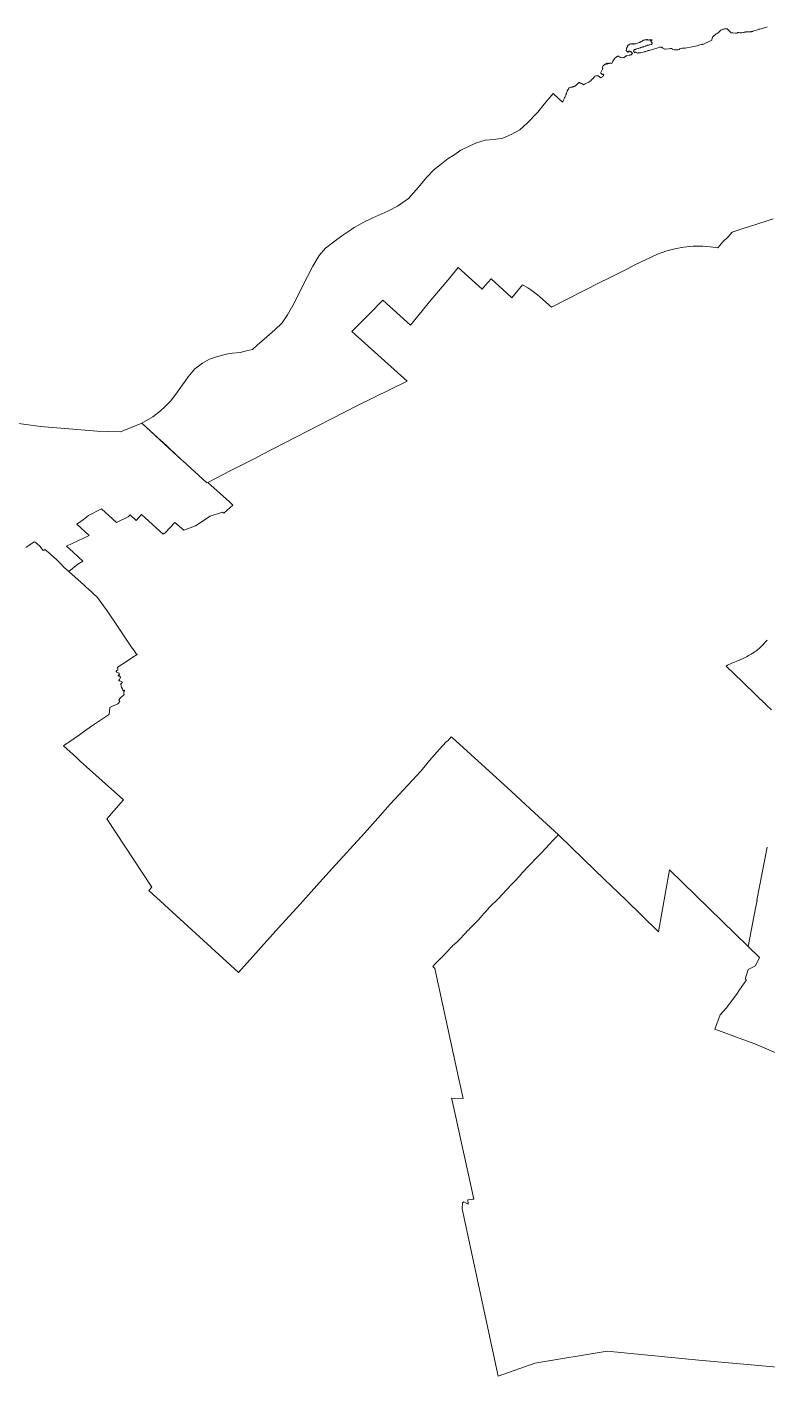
# Model space of a CAD drawing. Extents: x 268798 to 306779, y 5030079 to 5062843.
# Drawn here: x 282984 to 290702, y 5031457 to 5045512 of the extents above; entities that cross this region are included whole.
import ezdxf

# ---------------------------------------------------------------- set-up
doc = ezdxf.new("R2010")
doc.units = 0
doc.header["$MEASUREMENT"] = 0
doc.layers.add('1', color=7, linetype='Continuous', lineweight=0)

msp = doc.modelspace()

# ---------------------------------------------------------------- linework, layer by layer
at = {"layer": '1', "color": 4, "linetype": 'Continuous', "lineweight": 0}
for points in [[(290765.211, 5043512.825), (290693.611, 5043490.124), (290497.112, 5043426.622), (290482.812, 5043422.031), (290336.572, 5043373.93), (290294.912, 5043326.619), (290242.413, 5043274.619), (290186.913, 5043210.818), (290109.013, 5043221.517), (290032.413, 5043227.016), (289932.892, 5043226.615), (289833.302, 5043217.513), (289754.782, 5043204.172), (289655.252, 5043179.211), (289558.292, 5043145.67), (289317.613, 5043029.807), (289252.413, 5042996.706), (289052.213, 5042895.804), (288959.213, 5042848.603), (288453.014, 5042591.097), (288334.112, 5042700.595), (288308.571, 5042722.375), (288239.01, 5042774.794), (288207.81, 5042795.093), (288152.519, 5042826.942), (288039.31, 5042690.601), (288032.41, 5042696.881), (287826.307, 5042887.388), (287763.907, 5042817.487), (287732.108, 5042781.687), (287481.904, 5043004.884), (287392.304, 5042897.683), (287196.406, 5042664.081), (286983.407, 5042406.778), (286694.983, 5042665.735), (286553.004, 5042521.274), (286371.205, 5042339.372), (286947.714, 5041821.977), (286431.415, 5041567.673), (286032.417, 5041362.971), (285428.431, 5041052.666), (285367.031, 5041020.665), (285104.534, 5040886.763), (284869.018, 5040765.331), (284860.46, 5040761.037), (284609.018, 5040990.148), (284600.229, 5040998.19), (284394.024, 5041193.169), (284388.496, 5041198.26), (284183.045, 5041385.679), (284183.045, 5041385.679), (284298.734, 5041451.21), (284375.282, 5041512.4), (284425.201, 5041556.941), (284481.26, 5041611.721), (284536.038, 5041685.712), (284606.186, 5041782.732), (284633.485, 5041821.962), (284664.804, 5041866.953), (284733.673, 5041950.923), (284814.052, 5042008.273), (284889.062, 5042050.514), (284970.722, 5042077.134), (285065.192, 5042101.454), (285127.652, 5042111.694), (285206.502, 5042121.934), (285275.362, 5042137.034), (285335.272, 5042152.395), (285385.191, 5042196.945), (285484.511, 5042282.446), (285568.741, 5042357.717), (285644, 5042430.418), (285701.35, 5042514.389), (285757.409, 5042608.849), (285910.496, 5042913.491), (285965.276, 5043019.482), (286032.355, 5043129.913), (286097.884, 5043206.873), (286170.334, 5043264.214), (286268.634, 5043334.365), (286361.824, 5043399.385), (286398.163, 5043421.975), (286435.543, 5043445.205), (286496.733, 5043478.486), (286591.193, 5043523.036), (286749.153, 5043591.898), (286848.733, 5043645.409), (286963.253, 5043724.78), (287068.123, 5043843.042), (287149.533, 5043942.373), (287229.913, 5044025.314), (287289.823, 5044073.695), (287375.323, 5044141.286), (287434.753, 5044177.937), (287507.933, 5044226.787), (287602.143, 5044275.178), (287673.563, 5044303.339), (287764.183, 5044333.8), (287855.834, 5044340.201), (287946.464, 5044354.282), (288032.396, 5044390.037), (288123.614, 5044441.064), (288202.714, 5044514.795), (288311.004, 5044624.626), (288377.313, 5044707.307), (288470.953, 5044818.558), (288569.003, 5044730.15), (288572.205, 5044734.153), (288575.005, 5044739.953), (288578.705, 5044746.653), (288579.905, 5044749.153), (288581.704, 5044754.753), (288584.804, 5044763.053), (288587.004, 5044768.253), (288589.104, 5044773.153), (288590.404, 5044775.553), (288595.304, 5044782.353), (288596.604, 5044784.653), (288597.707, 5044787.131), (288601.107, 5044794.531), (288602.907, 5044800.032), (288604.107, 5044802.732), (288604.507, 5044804.932), (288605.607, 5044808.232), (288606.407, 5044811.232), (288607.507, 5044813.932), (288608.207, 5044816.632), (288610.007, 5044819.032), (288611.707, 5044822.332), (288613.707, 5044827.732), (288614.107, 5044829.732), (288616.207, 5044838.132), (288619.107, 5044845.732), (288620.807, 5044850.932), (288622.007, 5044853.432), (288623.707, 5044855.532), (288625.807, 5044857.532), (288627.507, 5044859.732), (288628.907, 5044862.132), (288630.007, 5044864.632), (288630.707, 5044867.232), (288631.807, 5044869.832), (288633.407, 5044872.432), (288635.307, 5044874.832), (288637.407, 5044876.532), (288644.207, 5044881.232), (288646.507, 5044882.532), (288651.907, 5044884.832), (288656.207, 5044884.932), (288661.707, 5044884.732), (288666.907, 5044884.332), (288669.928, 5044884.869), (288674.207, 5044887.032), (288676.907, 5044887.832), (288680.107, 5044888.532), (288684.907, 5044890.533), (288687.407, 5044891.433), (288689.907, 5044892.633), (288692.707, 5044894.233), (288697.707, 5044895.033), (288699.507, 5044896.633), (288701.707, 5044897.733), (288703.907, 5044899.733), (288706.707, 5044901.633), (288714.211, 5044908.451), (288718.311, 5044911.751), (288722.611, 5044914.451), (288724.811, 5044916.351), (288726.811, 5044918.451), (288729.911, 5044921.951), (288733.911, 5044924.951), (288735.911, 5044926.751), (288737.611, 5044929.151), (288739.711, 5044931.251), (288742.411, 5044932.851), (288745.011, 5044933.151), (288749.711, 5044931.351), (288754.411, 5044929.051), (288759.411, 5044926.151), (288763.911, 5044924.351), (288769.311, 5044923.251), (288772.011, 5044922.251), (288777.011, 5044918.851), (288783.811, 5044913.451), (288787.912, 5044910.751), (288797.902, 5044916.361), (288820.421, 5044927.185), (288842.283, 5044938.013), (288848.116, 5044940.817), (288853.681, 5044944.119), (288858.937, 5044947.893), (288863.844, 5044952.111), (288867.596, 5044955.894), (288868.541, 5044957.133), (288871.752, 5044960.88), (288875.278, 5044964.333), (288879.091, 5044967.466), (288883.163, 5044970.254), (288884.618, 5044971.162), (288885.988, 5044972.194), (288887.264, 5044973.342), (288888.434, 5044974.596), (288889.491, 5044975.948), (288890.426, 5044977.386), (288891.232, 5044978.901), (288891.904, 5044980.48), (288892.639, 5044982.914), (288895.352, 5044985.122), (288897.863, 5044987.557), (288900.152, 5044990.202), (288902.202, 5044993.037), (288903.229, 5044994.686), (288914.885, 5045002.714), (288915.769, 5045003.463), (288916.829, 5045004.037), (288918.974, 5045004.585), (288921.096, 5045004.417), (288924.416, 5045004.514), (288929.405, 5045004.297), (288934.357, 5045003.646), (288939.234, 5045002.565), (288953.999, 5044993.004), (288958.807, 5044989.478), (288963.905, 5044986.384), (288966.315, 5044985.123), (288967.388, 5044983.545), (288968.906, 5044982.685), (288970.216, 5044982.556), (288971.492, 5044982.885), (288972.578, 5044983.629), (288973.577, 5044985.261), (288984.824, 5044992.55), (288985.821, 5044993.028), (288986.779, 5044993.594), (288987.683, 5044994.242), (288988.527, 5044994.966), (288989.305, 5044995.761), (288990.011, 5044996.62), (288990.639, 5044997.538), (288991.185, 5044998.508), (288991.79, 5044999.903), (289000.293, 5045022.004), (288996.993, 5045017.404), (288992.393, 5045019.303), (288988.093, 5045017.803), (288984.993, 5045018.103), (288980.493, 5045019.303), (288977.393, 5045019.803), (288974.393, 5045022.303), (288971.493, 5045026.803), (288969.893, 5045031.403), (288969.593, 5045038.603), (288971.593, 5045045.103), (288975.593, 5045051.503), (288980.292, 5045058.003), (288983.392, 5045064.004), (288987.392, 5045070.604), (288988.092, 5045077.404), (288987.292, 5045085.104), (288986.092, 5045091.804), (288987.892, 5045098.504), (288990.992, 5045104.004), (288995.492, 5045109.304), (289000.592, 5045114.104), (289007.092, 5045118.804), (289014.592, 5045123.004), (289020.792, 5045126.004), (289026.992, 5045130.904), (289031.892, 5045134.304), (289033.192, 5045131.604), (289031.792, 5045129.004), (289030.892, 5045126.404), (289034.392, 5045125.804), (289039.392, 5045128.404), (289040.892, 5045129.804), (289053.121, 5045132.772), (289055.421, 5045133.372), (289059.821, 5045134.172), (289067.921, 5045135.072), (289070.721, 5045135.172), (289075.421, 5045134.972), (289077.721, 5045134.572), (289082.821, 5045133.072), (289084.415, 5045131.699), (289087.372, 5045137), (289094.976, 5045155.205), (289106.276, 5045177.505), (289110.792, 5045181.205), (289112.092, 5045182.805), (289115.274, 5045185.825), (289124.074, 5045194.225), (289127.074, 5045195.725), (289129.174, 5045197.325), (289131.074, 5045199.325), (289133.474, 5045201.025), (289135.974, 5045202.425), (289143.274, 5045207.225), (289145.774, 5045208.825), (289147.874, 5045208.625), (289151.774, 5045206.225), (289156.674, 5045203.725), (289163.674, 5045199.325), (289168.474, 5045195.725), (289170.874, 5045194.325), (289172.974, 5045193.325), (289181.274, 5045192.225), (289186.374, 5045191.225), (289188.974, 5045191.225), (289202.874, 5045192.826), (289211.974, 5045193.526), (289214.574, 5045194.326), (289216.574, 5045196.526), (289218.797, 5045198.42), (289219.905, 5045201.144), (289223.297, 5045203.608), (289226.337, 5045203.864), (289228.417, 5045204.824), (289228.641, 5045207.768), (289230.913, 5045209.784), (289233.793, 5045211.16), (289237.441, 5045212.632), (289241.633, 5045212.568), (289267.009, 5045217.656), (289269.697, 5045219.736), (289274.721, 5045220.472), (289281.505, 5045220.792), (289283.841, 5045221.048), (289286.529, 5045222.904), (289290.561, 5045226.872), (289297.825, 5045235.161), (289286.222, 5045254.001), (289283.723, 5045255.89), (289281.483, 5045256.37), (289277.771, 5045256.754), (289275.755, 5045254.93), (289273.227, 5045253.01), (289269.835, 5045253.938), (289270.859, 5045255.954), (289265.931, 5045258.994), (289261.739, 5045259.762), (289257.675, 5045259.282), (289255.051, 5045257.362), (289255.083, 5045254.482), (289256.299, 5045251.346), (289254.027, 5045249.074), (289250.475, 5045248.594), (289248.363, 5045249.938), (289241.515, 5045255.602), (289239.787, 5045260.754), (289236.875, 5045263.698), (289233.867, 5045268.402), (289232.923, 5045271.695), (289235.658, 5045280.658), (289235.338, 5045286.194), (289237.962, 5045291.314), (289238.538, 5045295.858), (289239.306, 5045297.778), (289241.354, 5045300.786), (289243.178, 5045302.13), (289246.474, 5045304.114), (289248.522, 5045305.586), (289246.282, 5045310.802), (289245.5, 5045315.296), (289266.082, 5045331.395), (289269.89, 5045332.707), (289271.778, 5045333.571), (289274.114, 5045334.243), (289281.698, 5045336.068), (289284.77, 5045336.516), (289287.874, 5045335.652), (289291.106, 5045336.004), (289294.818, 5045336.772), (289297.25, 5045336.868), (289303.522, 5045335.652), (289307.01, 5045334.5), (289309.314, 5045334.148), (289311.938, 5045334.788), (289314.882, 5045334.692), (289319.522, 5045334.852), (289325.346, 5045334.692), (289334.786, 5045336.708), (289345.218, 5045339.62), (289351.746, 5045342.052), (289358.53, 5045345.22), (289370.498, 5045350.436), (289376.194, 5045353.284), (289381.282, 5045355.301), (289385.282, 5045357.445), (289389.218, 5045360.069), (289394.754, 5045364.229), (289398.242, 5045365.541), (289402.05, 5045367.365), (289409.218, 5045370.917), (289413.282, 5045372.773), (289418.914, 5045375.077), (289428.674, 5045379.301), (289431.778, 5045379.365), (289437.89, 5045379.013), (289441.442, 5045379.013), (289445.538, 5045379.525), (289449.442, 5045380.677), (289451.938, 5045380.037), (289453.506, 5045378.565), (289458.37, 5045376.229), (289460.354, 5045375.525), (289463.266, 5045375.461), (289469.506, 5045376.325), (289475.522, 5045376.293), (289478.114, 5045373.99), (289481.058, 5045374.822), (289480.738, 5045376.838), (289483.042, 5045377.606), (289488.29, 5045377.51), (289490.594, 5045378.15), (289495.938, 5045378.246), (289499.65, 5045379.43), (289502.242, 5045379.462), (289504.354, 5045377.606), (289503.906, 5045374.566), (289502.242, 5045372.742), (289497.218, 5045370.854), (289492.77, 5045369.606), (289489.922, 5045368.582), (289488.098, 5045365.734), (289490.018, 5045363.302), (289493.122, 5045361.446), (289496.418, 5045355.526), (289498.082, 5045354.15), (289500.706, 5045351.206), (289502.082, 5045349.126), (289503.138, 5045346.054), (289502.243, 5045343.206), (289502.339, 5045340.326), (289501.667, 5045337.734), (289500.643, 5045334.694), (289498.979, 5045331.462), (289497.059, 5045330.63), (289492.803, 5045329.542), (289483.331, 5045327.494), (289477.475, 5045325.989), (289472.003, 5045325.029), (289466.883, 5045323.813), (289463.011, 5045322.341), (289459.683, 5045321.285), (289455.491, 5045321.029), (289450.499, 5045318.853), (289441.891, 5045313.733), (289439.427, 5045313.733), (289435.075, 5045312.421), (289427.011, 5045309.573), (289415.683, 5045306.245), (289411.107, 5045305.861), (289405.795, 5045303.141), (289402.499, 5045303.589), (289400.163, 5045303.077), (289399.107, 5045301.061), (289389.219, 5045298.981), (289387.395, 5045297.669), (289382.851, 5045294.788), (289380.067, 5045294.82), (289377.571, 5045293.732), (289367.331, 5045290.372), (289361.987, 5045288.26), (289359.459, 5045287.78), (289356.611, 5045287.556), (289353.635, 5045286.724), (289334.723, 5045280.612), (289328.739, 5045278.436), (289325.603, 5045278.436), (289322.659, 5045277.924), (289319.747, 5045276.292), (289317.411, 5045274.532), (289315.371, 5045271.37), (289309.33, 5045262.046), (289319.829, 5045246.113), (289322.571, 5045247.027), (289330.736, 5045248.463), (289334.406, 5045248.453), (289337.51, 5045246.981), (289350.918, 5045239.333), (289353.926, 5045239.109), (289356.23, 5045239.781), (289358.886, 5045239.333), (289362.31, 5045240.933), (289365.862, 5045241.797), (289370.182, 5045242.469), (289373.254, 5045241.157), (289378.534, 5045241.157), (289381.222, 5045241.701), (289408.806, 5045250.054), (289419.366, 5045252.838), (289426.79, 5045254.31), (289433.446, 5045257.094), (289437.702, 5045256.55), (289447.974, 5045260.486), (289457.19, 5045261.67), (289463.366, 5045265.254), (289467.366, 5045266.534), (289470.662, 5045266.918), (289473.286, 5045266.47), (289519.39, 5045282.003), (289561.39, 5045294.303), (289579.09, 5045301.403), (289592.39, 5045301.804), (289605.89, 5045299.904), (289616.79, 5045292.804), (289630.19, 5045283.004), (289635.19, 5045280.404), (289643.39, 5045281.404), (289678.49, 5045284.304), (289692.49, 5045287.305), (289704.39, 5045287.305), (289716.89, 5045281.705), (289725.291, 5045277.105), (289737.391, 5045275.105), (289754.291, 5045274.805), (289771.291, 5045275.105), (289784.191, 5045278.205), (289793.991, 5045284.006), (289803.591, 5045288.606), (289815.091, 5045291.206), (289847.891, 5045291.806), (289866.591, 5045293.606), (289904.291, 5045300.607), (289937.891, 5045308.207), (289972.791, 5045316.407), (290000, 5045326.108), (290028.191, 5045331.508), (290032.287, 5045330.661), (290126.183, 5045374.641), (290127.415, 5045380.878), (290128.715, 5045393.678), (290129.915, 5045395.778), (290131.715, 5045397.278), (290133.215, 5045399.578), (290134.015, 5045402.178), (290134.215, 5045404.378), (290140.115, 5045412.678), (290146.315, 5045419.078), (290154.415, 5045425.578), (290155.915, 5045427.678), (290159.615, 5045430.778), (290163.615, 5045433.678), (290167.715, 5045436.978), (290172.415, 5045439.878), (290178.715, 5045442.878), (290182.515, 5045445.078), (290186.715, 5045447.178), (290192.015, 5045450.778), (290196.215, 5045454.278), (290203.415, 5045460.878), (290207.515, 5045465.878), (290213.315, 5045472.179), (290217.215, 5045475.579), (290221.515, 5045478.879), (290226.915, 5045482.279), (290233.215, 5045485.479), (290241.815, 5045488.779), (290250.115, 5045490.779), (290256.515, 5045491.679), (290271.215, 5045493.379), (290279.715, 5045493.179), (290285.115, 5045491.479), (290289.915, 5045487.379), (290302.815, 5045475.779), (290314.615, 5045464.479), (290316.615, 5045461.98), (290318.115, 5045460.38), (290328.515, 5045452.28), (290332.215, 5045450.58), (290334.615, 5045449.98), (290338.315, 5045449.98), (290343.515, 5045450.28), (290345.915, 5045450.88), (290371.515, 5045447.08), (290373.815, 5045446.88), (290376.315, 5045447.18), (290385.415, 5045449.08), (290392.715, 5045451.78), (290397.015, 5045452.98), (290406.415, 5045454.28), (290409.515, 5045454.38), (290418.915, 5045452.08), (290422.715, 5045451.681), (290429.216, 5045451.681), (290434.216, 5045450.981), (290437.516, 5045451.181), (290450.116, 5045452.981), (290452.516, 5045453.481), (290457.916, 5045455.681), (290464.016, 5045456.281), (290472.516, 5045457.381), (290475.716, 5045457.981), (290482.016, 5045459.581), (290487.916, 5045459.581), (290493.716, 5045460.281), (290502.216, 5045461.981), (290506.116, 5045462.281), (290513.816, 5045462.381), (290518.916, 5045462.781), (290524.916, 5045461.081), (290527.916, 5045460.782), (290536.716, 5045462.482), (290540.616, 5045464.582), (290545.516, 5045464.382), (290550.116, 5045465.182), (290554.816, 5045466.582), (290557.316, 5045467.882), (290600.637, 5045483.159), (290617.438, 5045488.747), (290626.058, 5045489.228), (290637.158, 5045491.628), (290640.658, 5045492.128), (290650.058, 5045494.728), (290661.458, 5045498.828), (290671.658, 5045501.828), (290687.458, 5045505.528), (290695.258, 5045508.828), (290703.258, 5045511.828)], [(290703.648, 5036965.195), (290596.046, 5036413.83), (290597.875, 5036412.06), (290582.19, 5036331.689), (290504.379, 5035932.98), (289685.463, 5036731.975), (289568.464, 5036083.967), (289227.46, 5036419.963), (289007.459, 5036628.964), (288789.458, 5036839.965), (288525.523, 5037095.917), (288318.337, 5037287.109), (288184.599, 5037410.522), (288082.599, 5037503.271), (287875.747, 5037691.357), (287612.505, 5037930.721), (287417.506, 5038108.03), (287408.789, 5038116.041), (287371.479, 5038075.699), (287363.229, 5038066.777), (287360.252, 5038069.386), (287354.989, 5038063.466), (287286.291, 5037986.194), (287183.43, 5037870.497), (287095.04, 5037762.871), (286817.267, 5037463.566), (286772.832, 5037413.742), (286642.754, 5037268.373), (286502.714, 5037111.804), (286204.856, 5036785.171), (286035.451, 5036599.399), (285831.991, 5036373.684), (285607.478, 5036124.905), (285189.939, 5035661.25), (284253.959, 5036513.747), (284285.148, 5036548.76), (283816.141, 5037261.247), (283990.959, 5037460.353), (283769.049, 5037659.211), (283540.151, 5037864.332), (283518.387, 5037883.836), (283499.595, 5037900.676), (283364.242, 5038024.07), (283364.242, 5038024.07), (283394.321, 5038041.521), (283409.962, 5038052.382), (283430.83, 5038066.872), (283475.39, 5038097.904), (283533.607, 5038138.446), (283561.762, 5038158.053), (283658.532, 5038226.291), (283835.535, 5038345.013), (283842.551, 5038349.719), (283850.196, 5038423.12), (283882.2, 5038437.404), (283933.688, 5038460.386), (283951.58, 5038485.059), (283944.127, 5038501.757), (283956.65, 5038519.028), (283994.146, 5038555.18), (283997.872, 5038558.778), (283993.728, 5038571.532), (283994.469, 5038588.516), (284000.677, 5038592.396), (284001.027, 5038602.449), (283993.501, 5038603.641), (283989.574, 5038596.408), (283984.116, 5038598.341), (283979.268, 5038614.707), (283970.666, 5038634.219), (283967.61, 5038642.9), (283964.955, 5038669.151), (283964.953, 5038669.51), (283964.99, 5038669.786), (283965.246, 5038670.471), (283965.705, 5038671.04), (283966.321, 5038671.434), (283967.03, 5038671.613), (283967.66, 5038671.75), (283968.333, 5038672.116), (283968.442, 5038672.203), (283968.726, 5038672.489), (283980.795, 5038686.778), (283952.857, 5038698.959), (283948.333, 5038699.601), (283946.25, 5038699.414), (283945.296, 5038699.328), (283944.634, 5038699.453), (283943.88, 5038699.81), (283943.256, 5038700.362), (283942.811, 5038701.067), (283942.58, 5038701.868), (283942.581, 5038702.702), (283942.815, 5038703.502), (283943.263, 5038704.206), (283943.889, 5038704.756), (283948.957, 5038711.887), (283952.918, 5038721.211), (283956.448, 5038728.016), (283957.554, 5038730.366), (283958.442, 5038732.807), (283959.105, 5038735.318), (283959.229, 5038735.924), (283959.33, 5038738.314), (283959.068, 5038739.672), (283958.58, 5038740.966), (283957.878, 5038742.158), (283957.35, 5038742.825), (283955.941, 5038744.297), (283954.371, 5038745.596), (283952.981, 5038746.519), (283952.397, 5038746.852), (283946.751, 5038750.206), (283942.611, 5038748.263), (283941.506, 5038748.198), (283940.337, 5038748.357), (283939.222, 5038748.745), (283938.206, 5038749.347), (283937.329, 5038750.138), (283936.628, 5038751.087), (283936.128, 5038752.157), (283935.851, 5038753.304), (283935.806, 5038754.484), (283935.997, 5038755.649), (283936.415, 5038756.753), (283937.044, 5038757.752), (283943.327, 5038762.041), (283946.134, 5038761.446), (283946.736, 5038760.897), (283947.47, 5038760.542), (283948.274, 5038760.411), (283949.083, 5038760.514), (283949.828, 5038760.844), (283950.449, 5038761.373), (283950.663, 5038761.649), (283947.559, 5038772.636), (283944.354, 5038778.188), (283943.749, 5038779.234), (283922.301, 5038788.742), (283922.063, 5038788.839), (283920.65, 5038789.561), (283919.36, 5038790.484), (283918.221, 5038791.588), (283917.258, 5038792.849), (283916.492, 5038794.238), (283915.941, 5038795.726), (283915.616, 5038797.279), (283915.524, 5038798.863), (283915.669, 5038800.443), (283916.046, 5038801.984), (283916.646, 5038803.452), (283917.211, 5038804.446), (283917.269, 5038804.536), (283918.235, 5038805.795), (283919.377, 5038806.897), (283920.669, 5038807.818), (283931.553, 5038812.199), (283932.087, 5038812.414), (283932.735, 5038812.795), (283933.233, 5038813.356), (283933.534, 5038814.045), (283933.609, 5038814.792), (283933.59, 5038814.983), (283932.009, 5038827.62), (283929.213, 5038837.998), (283928.933, 5038838.699), (283928.452, 5038839.281), (283927.816, 5038839.687), (283927.085, 5038839.878), (283926.383, 5038839.846), (284031.324, 5038908.712), (284087.729, 5038945.727), (284132.367, 5038975.02), (284127.931, 5038981.541), (284123.023, 5038981.756), (284101.604, 5039013.994), (284083.249, 5039040.879), (283920.891, 5039280.194), (283826.327, 5039418.316), (283720.661, 5039567.525), (283618.94, 5039660.165), (283608.539, 5039669.637), (283579.924, 5039695.698), (283421.71, 5039839.787), (283514.456, 5039915.94), (283568.455, 5039946.94), (283466.457, 5040039.939), (283396.456, 5040101.939), (283633.45, 5040213.943), (283504.448, 5040330.943), (283575.446, 5040380.945), (283625.444, 5040422.946), (283763.441, 5040489.948), (283919.442, 5040348.948), (284040.44, 5040406.95), (284061.439, 5040427.95), (284122.44, 5040369.95), (284180.438, 5040430.952), (284403.442, 5040227.953), (284425.442, 5040240.954), (284526.439, 5040349.956), (284619.44, 5040267.957), (284743.438, 5040313.958), (284895.435, 5040415.961), (285023.434, 5040456.962), (285036.434, 5040444.962), (285067.433, 5040473.963), (285132.432, 5040530.964), (285095.431, 5040563.963), (284869.018, 5040765.331), (285104.534, 5040886.763), (285367.031, 5041020.665), (285428.431, 5041052.666), (286032.417, 5041362.971), (286431.415, 5041567.673), (286947.714, 5041821.977), (286371.205, 5042339.372), (286553.004, 5042521.274), (286694.983, 5042665.735), (286983.407, 5042406.778), (287196.406, 5042664.081), (287392.304, 5042897.683), (287481.904, 5043004.884), (287732.108, 5042781.687), (287763.907, 5042817.487), (287826.307, 5042887.388), (288032.41, 5042696.881), (288039.31, 5042690.601), (288152.519, 5042826.942), (288207.81, 5042795.093), (288239.01, 5042774.794), (288308.571, 5042722.375), (288334.112, 5042700.595), (288453.014, 5042591.097), (288959.213, 5042848.603), (289052.213, 5042895.804), (289252.413, 5042996.706), (289317.613, 5043029.807), (289558.292, 5043145.67), (289655.252, 5043179.211), (289754.782, 5043204.172), (289833.302, 5043217.513), (289932.892, 5043226.615), (290032.413, 5043227.016), (290109.013, 5043221.517), (290186.913, 5043210.818), (290242.413, 5043274.619), (290294.912, 5043326.619), (290336.572, 5043373.93), (290482.812, 5043422.031), (290497.112, 5043426.622), (290693.611, 5043490.124), (290765.211, 5043512.825)], [(290703.561, 5039122.434), (290693.941, 5039112.128), (290660.817, 5039076.643), (290637.817, 5039053.595), (290636.032, 5039051.892), (290633.718, 5039049.701), (290626.054, 5039042.654), (290618.232, 5039035.784), (290610.257, 5039029.092), (290602.131, 5039022.584), (290593.861, 5039016.26), (290585.449, 5039010.126), (290576.9, 5039004.185), (290568.219, 5038998.438), (290559.41, 5038992.89), (290549.875, 5038986.917), (290536.184, 5038978.579), (290522.372, 5038970.444), (290508.442, 5038962.513), (290494.397, 5038954.787), (290480.239, 5038947.27), (290465.972, 5038939.961), (290451.6, 5038932.864), (290437.124, 5038925.978), (290422.548, 5038919.307), (290407.876, 5038912.851), (290393.111, 5038906.611), (290378.255, 5038900.59), (290363.312, 5038894.788), (290348.285, 5038889.207), (290333.178, 5038883.847), (290291.041, 5038864.547), (290274.207, 5038853.79), (290444.869, 5038688.465), (290459.825, 5038674.162), (290697.492, 5038445.653), (290748.708, 5038396.411)]]:
    msp.add_lwpolyline(points, dxfattribs=at)
at = {"layer": '1', "color": 218, "linetype": 'Continuous', "lineweight": 0}
for points in [[(282540.216918, 5041430.326041), (283126.468285, 5041348.343849), (283716.752012, 5041300.314861), (283958.585966, 5041294.378378), (284183.045, 5041385.679), (284600.229, 5040998.19), (284609.018, 5040990.148), (284860.46, 5040761.037), (284869.018, 5040765.331), (285095.431, 5040563.963), (285132.432, 5040530.964), (285067.433, 5040473.963), (285036.434, 5040444.962), (285023.434, 5040456.962), (284895.435, 5040415.961), (284743.438, 5040313.958), (284619.44, 5040267.957), (284526.439, 5040349.956), (284425.442, 5040240.954), (284403.442, 5040227.953), (284180.438, 5040430.952), (284122.44, 5040369.95), (284061.439, 5040427.95), (284040.44, 5040406.95), (283919.442, 5040348.948), (283763.441, 5040489.948), (283625.444, 5040422.946), (283575.446, 5040380.945), (283504.448, 5040330.943), (283633.45, 5040213.943), (283396.456, 5040101.939), (283466.457, 5040039.939), (283568.455, 5039946.94), (283514.456, 5039915.94), (283421.71, 5039839.787), (283415.778, 5039845.19), (283373.466, 5039880.981), (283331.816, 5039924.505), (283289.021, 5039966.191), (283243.531, 5040007.084), (283225.375, 5040022.564), (283206.184, 5040038.882), (283170.358, 5040069.344), (283153.807, 5040058.375), (283117.552, 5040102.506), (283114.426, 5040105.103), (283069.228, 5040142.644), (283060.329, 5040146.644), (283005.114, 5040109.439), (282974.419, 5040088.757)], [(290844.793588, 5031546.036203), (289989.777588, 5031621.500433), (289034.171471, 5031715.830721), (288279.745588, 5031590.057004), (287899.284423, 5031456.718502), (287521.398, 5033199.537), (287527.02, 5033260.231), (287540.71, 5033272.63), (287586.101, 5033246.022), (287581.686, 5033293.231), (287630.559, 5033299.07), (287644.574131, 5033299.517139), (287417.055, 5034327.482), (287411.652, 5034352.041), (287531.845, 5034348.357), (287484.734, 5034566.981), (287236.857, 5035701.3), (287216.086, 5035722.609), (287216.086, 5035722.609), (287223.237, 5035729.681), (287222.217, 5035730.642), (287235.674, 5035743.95), (287304.577, 5035812.286), (287309.881, 5035817.674), (287321.477, 5035829.652), (287332.901, 5035841.794), (287339.26, 5035848.703), (287354.266, 5035865.461), (287356.951, 5035868.52), (287368.076, 5035880.972), (287379.376, 5035893.266), (287390.849, 5035905.399), (287402.492, 5035917.369), (287414.303, 5035929.173), (287426.28, 5035940.809), (287438.42, 5035952.274), (287450.721, 5035963.567), (287463.18, 5035974.685), (287481.253, 5035992), (287496.699, 5036007.399), (287504.105, 5036014.919), (287543.044, 5036055.109), (287586.825, 5036100.904), (287587.176, 5036101.273), (287604.314, 5036119.333), (287636.008, 5036152.614), (287695.041, 5036214.534), (287728.988, 5036250.678), (287752.11, 5036277.538), (287758.859, 5036285.859), (287767.907, 5036296.687), (287777.136, 5036307.362), (287786.541, 5036317.881), (287796.121, 5036328.241), (287797.29, 5036329.481), (287807.702, 5036340.338), (287818.283, 5036351.031), (287829.03, 5036361.556), (287839.941, 5036371.911), (287851.013, 5036382.094), (287861.25, 5036391.533), (287871.326, 5036401.145), (287881.237, 5036410.925), (287890.982, 5036420.872), (287893.522, 5036423.522), (287992.021, 5036528.373), (288033.747, 5036572.807), (288075.473, 5036617.24), (288116.945, 5036661.955), (288154.256, 5036704.48), (288163.113, 5036714.55), (288172.076, 5036724.593), (288198.094, 5036752.932), (288240.542, 5036796.74), (288287.541, 5036843.558), (288328.487, 5036886.626), (288348.463, 5036907.836), (288387.537, 5036949.325), (288437.481, 5037002.355), (288461.737, 5037028.077), (288501.183, 5037069.634), (288525.523, 5037095.917), (288789.458, 5036839.965), (289007.459, 5036628.964), (289227.46, 5036419.963), (289568.464, 5036083.967), (289685.463, 5036731.975), (290504.379, 5035932.98), (290622.813, 5035818.71), (290580.104, 5035731.16), (290504.302, 5035692.21), (290473.286, 5035590.39), (290486.622, 5035583.01), (290416.028, 5035480.26), (290381.955, 5035432.95), (290306.079, 5035329.926), (290279.84, 5035294.3), (290214, 5035219.89), (290156.099, 5035069.57), (290300.81, 5035017.16), (290409.396, 5034977.836), (290573.122, 5034918.54), (290695.211, 5034866.11), (290916.31, 5034771.15)]]:
    msp.add_lwpolyline(points, dxfattribs=at)

doc.saveas('drawing.dxf')
